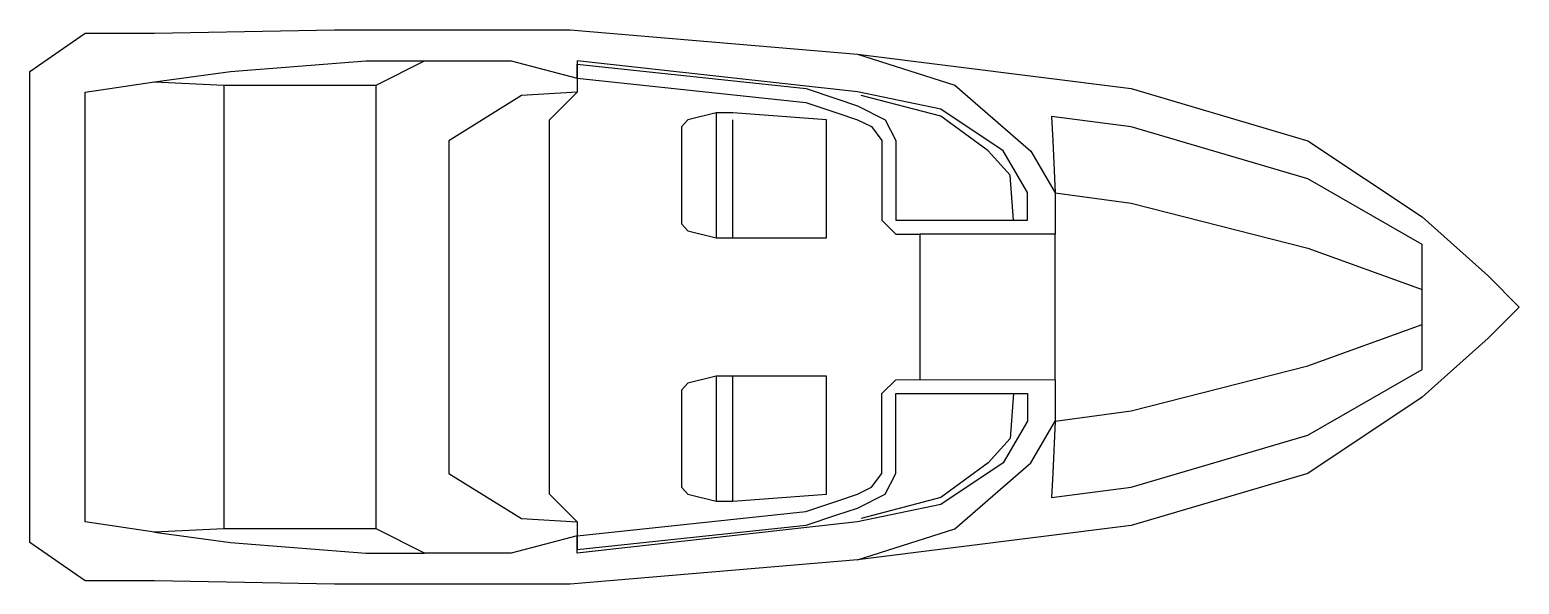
# Model space of a CAD drawing. Header units: millimetres. Extents: x -2215.86 to -2206.65, y 1625.03 to 1628.46.
import ezdxf

# ---------------------------------------------------------------- set-up
doc = ezdxf.new("R2010")
doc.units = ezdxf.units.MM
doc.header["$LTSCALE"] = 10
doc.layers.add('Embarcações', color=2, linetype='Continuous')

msp = doc.modelspace()

# ---------------------------------------------------------------- linework, layer by layer
at = {"layer": 'Embarcações'}
for p, q in [((-2214.6198, 1628.2023), (-2213.7845, 1628.2665)), ((-2213.7845, 1628.2665), (-2213.4208, 1628.2665)), ((-2215.0913, 1628.1381), (-2214.6198, 1628.2023)), ((-2214.6625, 1628.1167), (-2214.6625, 1625.3756)), ((-2213.7203, 1625.3756), (-2213.7203, 1628.1167)), ((-2212.6497, 1627.9028), (-2212.4786, 1628.0739)), ((-2212.6497, 1625.5895), (-2212.6497, 1627.9028)), ((-2211.6182, 1627.9456), (-2211.6182, 1627.1745)), ((-2211.515, 1627.1745), (-2211.515, 1627.9018)), ((-2209.5236, 1626.2964), (-2209.5236, 1627.1959)), ((-2211.6182, 1626.3178), (-2211.6182, 1625.5467)), ((-2211.515, 1625.5467), (-2211.515, 1626.3178)), ((-2212.4786, 1625.4184), (-2212.6497, 1625.5895)), ((-2215.0913, 1625.3542), (-2214.6198, 1625.29)), ((-2214.6198, 1625.29), (-2213.7845, 1625.2258)), ((-2213.7845, 1625.2258), (-2213.4208, 1625.2258))]:
    msp.add_line(p, q, dxfattribs=at)
for points in [[(-2210.7439, 1625.1831), (-2212.5214, 1625.0333), (-2213.977, 1625.0333), (-2215.0913, 1625.0547), (-2215.5192, 1625.0547), (-2215.8615, 1625.29), (-2215.8615, 1628.2023), (-2215.5192, 1628.4376), (-2215.0913, 1628.4376), (-2213.977, 1628.459), (-2212.5214, 1628.459), (-2210.7439, 1628.3092), (-2209.052, 1628.0953), (-2207.96, 1627.7735), (-2207.2531, 1627.3028), (-2206.8466, 1626.9391), (-2206.6541, 1626.7457)], [(-2210.7439, 1628.3092), (-2210.144, 1628.1167), (-2209.6733, 1627.7093), (-2209.5236, 1627.4526)], [(-2212.4786, 1628.1604), (-2211.0648, 1628.0107), (-2210.8723, 1627.9465), (-2210.7439, 1627.9037), (-2210.6583, 1627.8609), (-2210.5941, 1627.7753), (-2210.5941, 1627.2824), (-2210.5086, 1627.1968), (-2210.3588, 1627.1959)], [(-2209.7803, 1627.2824), (-2209.8017, 1627.5605), (-2209.9365, 1627.7102), (-2210.2295, 1627.9251), (-2210.7225, 1628.0534)], [(-2209.5236, 1627.4526), (-2209.052, 1627.3884), (-2207.96, 1627.1103), (-2207.2531, 1626.8536)], [(-2206.6541, 1626.7457), (-2206.8466, 1626.5531), (-2207.2531, 1626.1895), (-2207.96, 1625.7179), (-2209.052, 1625.397), (-2210.7439, 1625.1831)], [(-2209.5236, 1626.0397), (-2209.052, 1626.1039), (-2207.96, 1626.382), (-2207.2531, 1626.6387)], [(-2212.4786, 1625.3328), (-2211.0648, 1625.4826), (-2210.8723, 1625.5467), (-2210.7439, 1625.5895), (-2210.6583, 1625.6323), (-2210.5941, 1625.7179), (-2210.5941, 1626.2109), (-2210.5086, 1626.2964), (-2210.3588, 1626.2974)], [(-2209.7803, 1626.2109), (-2209.8017, 1625.9327), (-2209.9365, 1625.783), (-2210.2295, 1625.5681), (-2210.7225, 1625.4398)], [(-2210.7439, 1625.1831), (-2210.144, 1625.3756), (-2209.6733, 1625.783), (-2209.5236, 1626.0397)]]:
    msp.add_lwpolyline(points, dxfattribs=at)
for points in [[(-2212.4786, 1625.3328), (-2212.8851, 1625.2258), (-2213.4208, 1625.2258), (-2213.7203, 1625.3756), (-2214.6625, 1625.3756), (-2215.0913, 1625.3542), (-2215.5192, 1625.4184), (-2215.5192, 1628.0739), (-2215.0913, 1628.1381), (-2214.6625, 1628.1167), (-2213.7203, 1628.1167), (-2213.4208, 1628.2665), (-2212.8851, 1628.2665), (-2212.4786, 1628.1595), (-2212.4786, 1628.0739), (-2212.8209, 1628.0525), (-2213.2711, 1627.7735), (-2213.2711, 1625.7179), (-2212.8209, 1625.4398), (-2212.4786, 1625.4184)], [(-2212.4786, 1628.1604), (-2212.4786, 1628.246), (-2211.062, 1628.0953), (-2210.8723, 1628.0321), (-2210.7439, 1627.9893), (-2210.5728, 1627.9037), (-2210.5086, 1627.7753), (-2210.5086, 1627.2824), (-2209.6947, 1627.2824), (-2209.6947, 1627.4535), (-2209.8445, 1627.7102), (-2210.2295, 1627.9679), (-2210.7439, 1628.0748), (-2212.4786, 1628.2674)], [(-2211.515, 1627.9456), (-2211.6182, 1627.9456), (-2211.7931, 1627.9028), (-2211.8322, 1627.86), (-2211.8322, 1627.26), (-2211.7931, 1627.2173), (-2211.6182, 1627.1745), (-2211.515, 1627.1745), (-2210.9364, 1627.1745), (-2210.9364, 1627.9018)], [(-2209.545, 1625.5681), (-2209.052, 1625.6323), (-2207.96, 1625.9541), (-2207.2531, 1626.3606), (-2207.2531, 1627.1317), (-2207.96, 1627.5382), (-2209.052, 1627.86), (-2209.545, 1627.9242), (-2209.5375, 1627.7725), (-2209.5236, 1627.4526), (-2209.5236, 1627.1959), (-2210.3588, 1627.1959), (-2210.3588, 1626.2974), (-2209.5236, 1626.2964), (-2209.5236, 1626.0397), (-2209.5375, 1625.7197), (-2209.545, 1625.5681)], [(-2210.9364, 1626.3178), (-2211.515, 1626.3178), (-2211.6182, 1626.3178), (-2211.7931, 1626.275), (-2211.8322, 1626.2322), (-2211.8322, 1625.6323), (-2211.7931, 1625.5895), (-2211.6182, 1625.5467), (-2211.515, 1625.5467), (-2210.9364, 1625.5905)], [(-2212.4786, 1625.3328), (-2212.4786, 1625.2472), (-2211.062, 1625.3979), (-2210.8723, 1625.4612), (-2210.7439, 1625.504), (-2210.5728, 1625.5895), (-2210.5086, 1625.7179), (-2210.5086, 1626.2109), (-2209.6947, 1626.2109), (-2209.6947, 1626.0397), (-2209.8445, 1625.783), (-2210.2295, 1625.5253), (-2210.7439, 1625.4184), (-2212.4786, 1625.2258)]]:
    msp.add_lwpolyline(points, close=True, dxfattribs=at)

doc.saveas('drawing.dxf')
